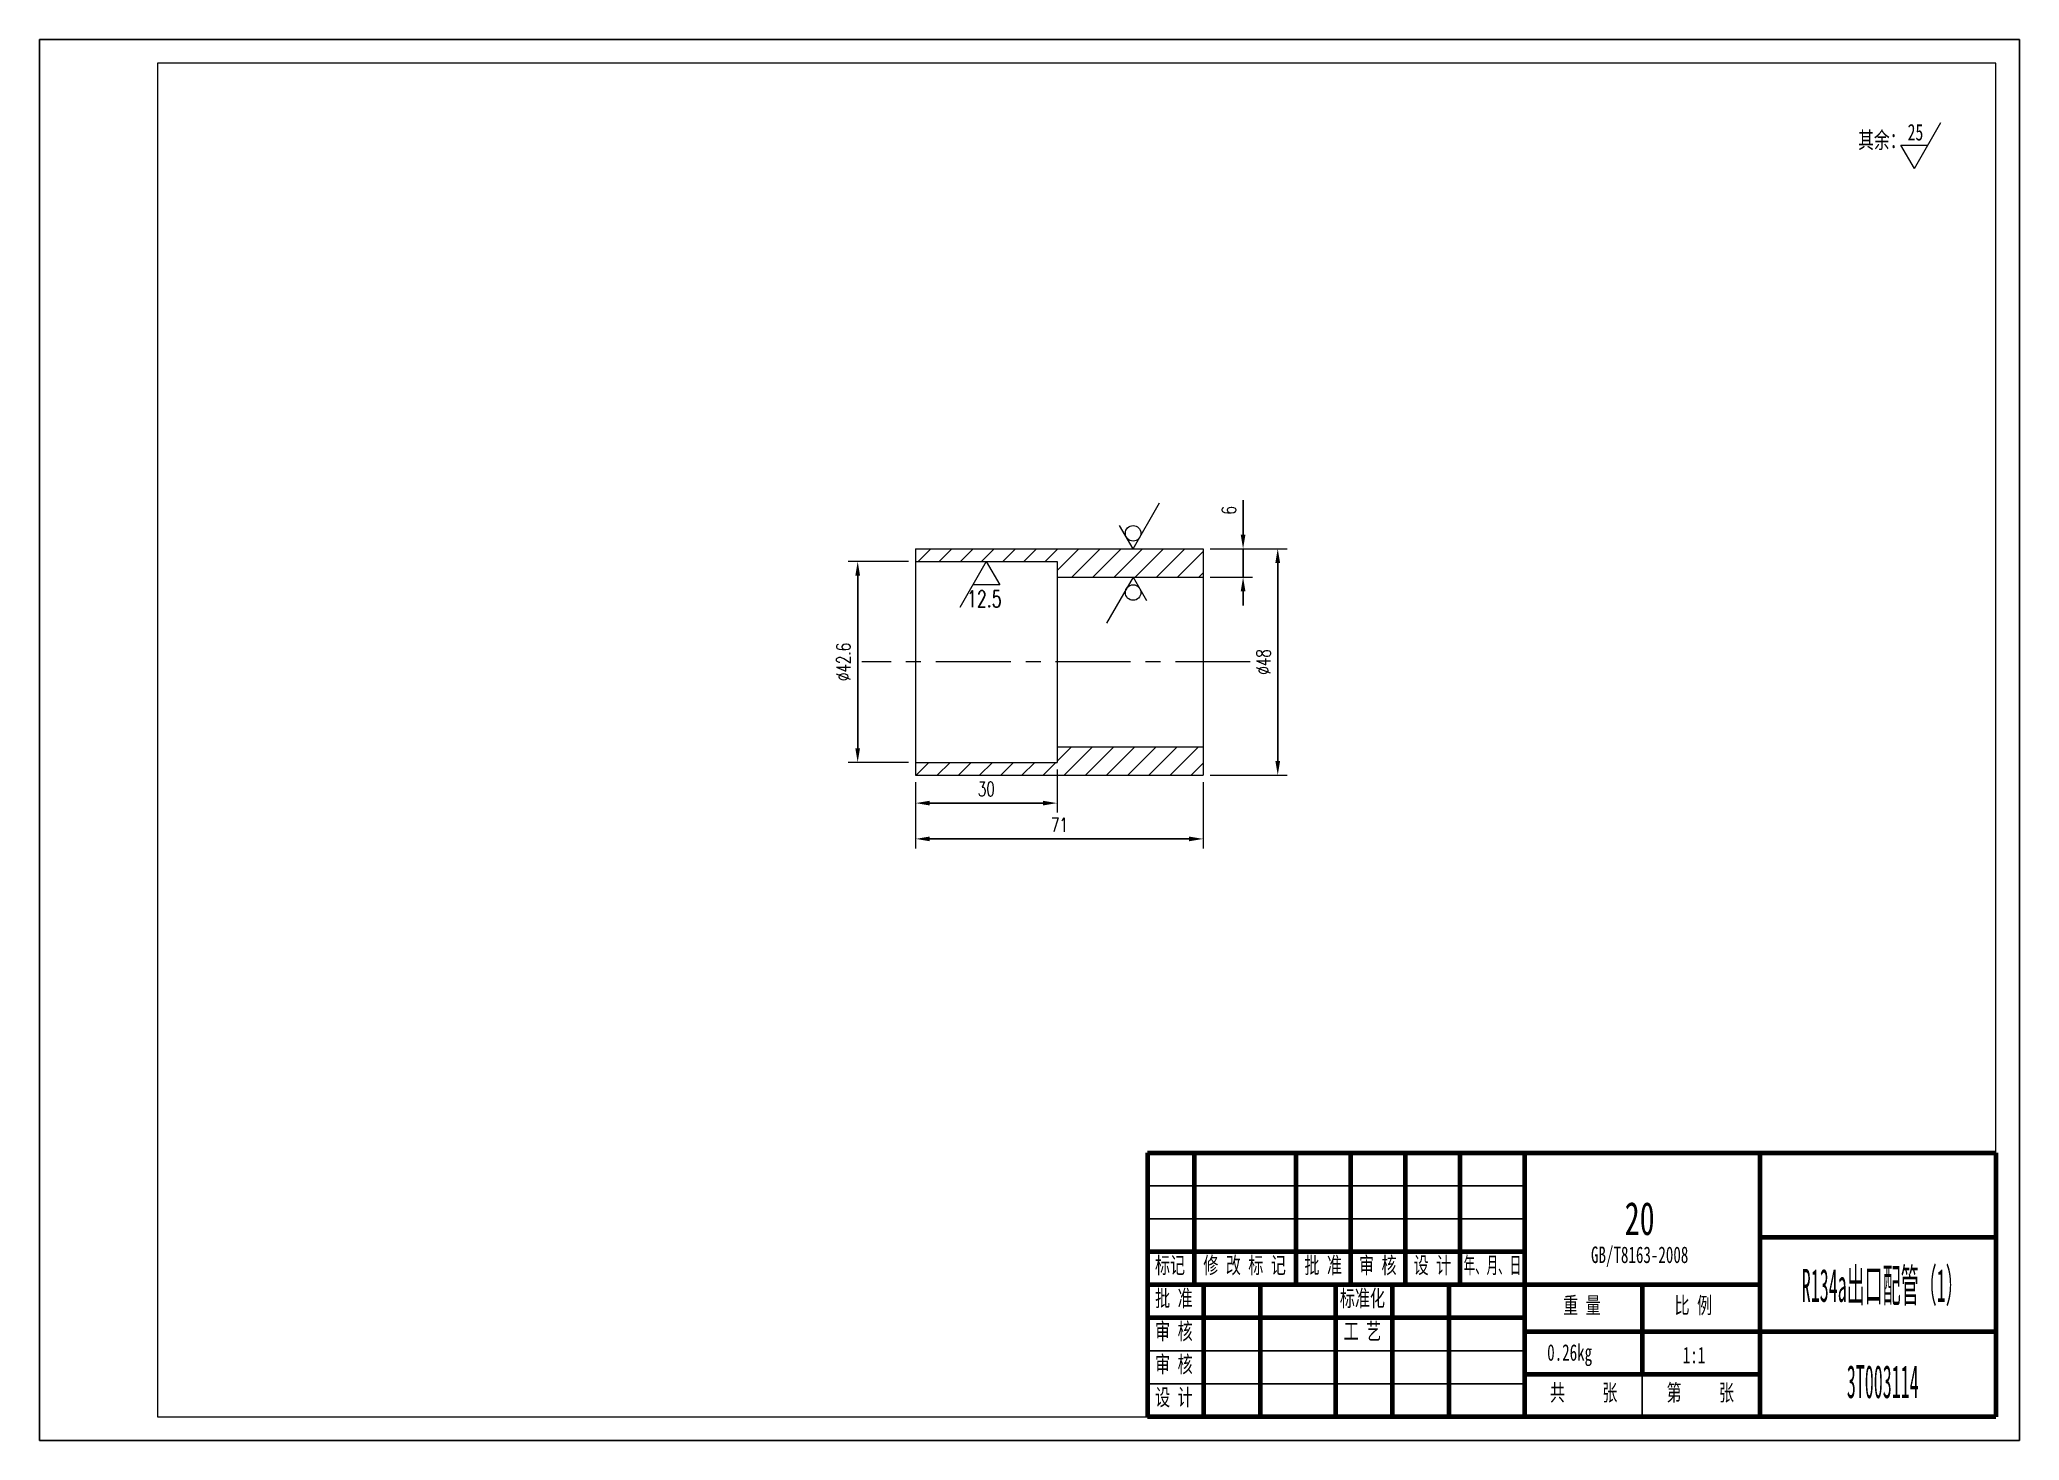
# Model space of a CAD drawing. Header units: millimetres. Extents: x 0 to 420, y 0 to 297.
import ezdxf

# ---------------------------------------------------------------- set-up
doc = ezdxf.new("R2010")
doc.units = ezdxf.units.MM
for name, pattern in [('CENTER', [50.8, 31.75, -6.35, 6.35, -6.35]), ('EB_DASH', [6, 3, -3]), ('EB_DASHDOT', [39, 30, -3, 3, -3])]:
    doc.linetypes.add(name, pattern=pattern)
for name, color, linetype, lineweight in [('中心线', 1, 'CENTER', 9), ('尺寸线', 4, 'Continuous', 9), ('标注线', 4, 'Continuous', 5), ('点划线', 1, 'EB_DASHDOT', 5), ('粗线', 7, 'Continuous', 15), ('虚线', 2, 'EB_DASH', 5)]:
    doc.layers.add(name, color=color, linetype=linetype, lineweight=lineweight)
doc.layers.add('边框', color=7, linetype='Continuous', lineweight=18, plot=False)
doc.styles.get("Standard").update_dxf_attribs({"font": 'romans.shx', "width": 0.7})
doc.styles.add('TextStyle1', font='', dxfattribs={"width": 0.510669})
doc.styles.add('UserTxtStyle4', font='', dxfattribs={"width": 0.667})
doc.styles.add('机械', font='', dxfattribs={"width": 0.4})
doc.styles.add('标准', font='', dxfattribs={"width": 0.667})
doc.styles.get('TextStyle1').set_extended_font_data('宋体')
doc.styles.get('UserTxtStyle4').set_extended_font_data('宋体')
doc.styles.get('机械').set_extended_font_data('宋体')
doc.styles.get('标准').set_extended_font_data('宋体')
doc.dimstyles.new('标准', dxfattribs={"dimtxt": 3, "dimasz": 3, "dimexe": 2, "dimexo": 1.5, "dimgap": 1.5, "dimtad": 1, "dimdec": 1, "dimzin": 12, "dimdsep": 46, "dimtxsty": 'Standard', "dimcen": 0, "dimdle": 6, "dimclrd": 256, "dimclre": 256, "dimclrt": 256, "dimadec": 1, "dimazin": 3, "dimtfac": 1, "dimtdec": 1, "dimtmove": 0, "dimatfit": 0, "dimfxl": 0, "dimtolj": 1, "dimarcsym": 0})

# ---------------------------------------------------------------- blocks, each defined once
blk = doc.blocks.new('*X41')
at = {"layer": '尺寸线', "linetype": 'ByBlock'}
for points in [[(173.55, 186.35), (173.05, 183.35), (174.05, 183.35)], [(173.55, 143.75), (173.05, 146.75), (174.05, 146.75)]]:
    blk.add_hatch(color=256, dxfattribs=at).paths.add_polyline_path(points, flags=0)
for p, q in [((184.34, 186.35), (171.55, 186.35)), ((184.34, 143.75), (171.55, 143.75))]:
    blk.add_line(p, q, dxfattribs=at)
at = {"layer": '尺寸线', "linetype": 'ByBlock', "lineweight": -2}
blk.add_line((173.55, 183.35), (173.55, 146.75), dxfattribs=at)
at = {"layer": '尺寸线', "linetype": 'ByBlock', "insert": (170.55, 165.05), "char_height": 3, "width": 13.2, "attachment_point": 5, "rotation": 90}
blk.add_mtext('%%C42.6', dxfattribs=at)
blk = doc.blocks.new('*X42')
at = {"layer": '尺寸线', "linetype": 'ByBlock'}
for points in [[(262.66, 189.05), (262.16, 186.05), (263.16, 186.05)], [(262.66, 141.05), (262.16, 144.05), (263.16, 144.05)]]:
    blk.add_hatch(color=256, dxfattribs=at).paths.add_polyline_path(points, flags=0)
for p, q in [((248.34, 189.05), (264.66, 189.05)), ((248.34, 141.05), (264.66, 141.05))]:
    blk.add_line(p, q, dxfattribs=at)
at = {"layer": '尺寸线', "linetype": 'ByBlock', "lineweight": -2}
blk.add_line((262.66, 186.05), (262.66, 144.05), dxfattribs=at)
at = {"layer": '尺寸线', "linetype": 'ByBlock', "insert": (259.66, 165.05), "char_height": 3, "width": 9.3, "attachment_point": 5, "rotation": 90}
blk.add_mtext('%%C48', dxfattribs=at)
blk = doc.blocks.new('*X43')
at = {"layer": '尺寸线', "linetype": 'ByBlock'}
for points in [[(255.31, 189.05), (255.81, 192.05), (254.81, 192.05)], [(255.31, 183.05), (255.81, 180.05), (254.81, 180.05)]]:
    blk.add_hatch(color=256, dxfattribs=at).paths.add_polyline_path(points, flags=0)
at = {"layer": '尺寸线', "linetype": 'ByBlock', "lineweight": -2}
for p, q in [((255.31, 199.35), (255.31, 192.05)), ((255.31, 183.05), (255.31, 189.05)), ((246.84, 183.05), (246.84, 183.05)), ((255.31, 180.05), (255.31, 177.05))]:
    blk.add_line(p, q, dxfattribs=at)
at = {"layer": '尺寸线', "linetype": 'ByBlock'}
for p, q in [((248.34, 189.05), (257.31, 189.05)), ((248.34, 183.05), (257.31, 183.05))]:
    blk.add_line(p, q, dxfattribs=at)
at = {"layer": '尺寸线', "linetype": 'ByBlock', "insert": (252.31, 197.2), "char_height": 3, "width": 6, "attachment_point": 5, "rotation": 90}
blk.add_mtext('6', dxfattribs=at)
blk = doc.blocks.new('*X44')
at = {"layer": '尺寸线', "linetype": 'ByBlock'}
for points in [[(185.84, 127.53), (188.84, 128.03), (188.84, 127.03)], [(246.84, 127.53), (243.84, 128.03), (243.84, 127.03)]]:
    blk.add_hatch(color=256, dxfattribs=at).paths.add_polyline_path(points, flags=0)
for p, q in [((185.84, 139.55), (185.84, 125.53)), ((246.84, 139.55), (246.84, 125.53))]:
    blk.add_line(p, q, dxfattribs=at)
at = {"layer": '尺寸线', "linetype": 'ByBlock', "lineweight": -2}
blk.add_line((243.84, 127.53), (188.84, 127.53), dxfattribs=at)
at = {"layer": '尺寸线', "linetype": 'ByBlock', "insert": (216.34, 130.53), "char_height": 3, "width": 4.2, "attachment_point": 5}
blk.add_mtext('71', dxfattribs=at)
blk = doc.blocks.new('*X45')
at = {"layer": '尺寸线', "linetype": 'ByBlock'}
for points in [[(185.84, 135.12), (188.84, 134.62), (188.84, 135.62)], [(215.84, 135.12), (212.84, 134.62), (212.84, 135.62)]]:
    blk.add_hatch(color=256, dxfattribs=at).paths.add_polyline_path(points, flags=0)
for p, q in [((185.84, 139.55), (185.84, 133.12)), ((215.84, 142.25), (215.84, 133.12))]:
    blk.add_line(p, q, dxfattribs=at)
at = {"layer": '尺寸线', "linetype": 'ByBlock', "lineweight": -2}
blk.add_line((188.84, 135.12), (212.84, 135.12), dxfattribs=at)
at = {"layer": '尺寸线', "linetype": 'ByBlock', "insert": (200.84, 138.12), "char_height": 3, "width": 4.8, "attachment_point": 5}
blk.add_mtext('30', dxfattribs=at)

msp = doc.modelspace()

# ---------------------------------------------------------------- hatches: boundary and pattern name
at = {"layer": '尺寸线'}
h = msp.add_hatch(dxfattribs=at)
h.set_pattern_fill('ANSI31', color=256, style=0, pattern_type=0)
h.paths.add_polyline_path([(246.84, 183.05), (246.84, 189.05), (185.84, 189.05), (185.84, 186.35), (215.84, 186.35), (215.84, 183.05)], flags=0)
h.paths.add_polyline_path([(246.84, 141.05), (246.84, 147.05), (215.84, 147.05), (215.84, 143.75), (185.84, 143.75), (185.84, 141.05)], flags=0)

# ---------------------------------------------------------------- linework, layer by layer
at = {"layer": '中心线', "ltscale": 0.5}
msp.add_line((256.82, 165.05), (174.46, 165.05), dxfattribs=at)
at = {"layer": '尺寸线'}
msp.add_line((203.7, 181.39), (197.97, 181.39), dxfattribs=at)
for centre in [(231.98, 192.33), (231.98, 179.76)]:
    msp.add_circle(centre, 1.64, dxfattribs=at)
at = {"layer": '标注线'}
for p, q in [((397.72, 269.64), (403.36, 279.4)), ((394.86, 274.59), (400.58, 274.59)), ((397.72, 269.64), (394.86, 274.59)), ((231.98, 189.05), (237.61, 198.81)), ((231.98, 189.05), (229.12, 194)), ((200.84, 186.35), (195.2, 176.58)), ((200.84, 186.35), (203.7, 181.39)), ((231.98, 183.05), (226.34, 173.28)), ((231.98, 183.05), (234.84, 178.09))]:
    msp.add_line(p, q, dxfattribs=at)
at = {"layer": '点划线', "linetype": 'Continuous', "lineweight": 25}
for p, q in [((315, 54), (235, 54)), ((315, 47), (235, 47)), ((315, 19), (235, 19)), ((315, 12), (235, 12))]:
    msp.add_line(p, q, dxfattribs=at)
at = {"layer": '粗线'}
for p, q in [((415, 292), (25, 292)), ((25, 292), (25, 5)), ((415, 5), (415, 292)), ((185.84, 189.05), (246.84, 189.05)), ((185.84, 189.05), (185.84, 141.05)), ((246.84, 189.05), (246.84, 141.05)), ((185.84, 186.35), (215.84, 186.35)), ((215.84, 186.35), (215.84, 143.75)), ((215.84, 183.05), (246.84, 183.05)), ((215.84, 147.05), (246.84, 147.05)), ((185.84, 143.75), (215.84, 143.75)), ((185.84, 141.05), (246.84, 141.05)), ((25, 5), (415, 5))]:
    msp.add_line(p, q, dxfattribs=at)
at = {"layer": '粗线', "linetype": 'Continuous', "lineweight": 70}
for p, q in [((235, 61), (415, 61)), ((235, 61), (235, 5)), ((245, 33), (245, 61)), ((266.58, 33), (266.58, 61)), ((278.17, 33), (278.17, 61)), ((289.75, 33), (289.75, 61)), ((301.33, 33), (301.33, 61)), ((315, 61), (315, 5)), ((365, 5), (365, 61)), ((415, 61), (415, 5)), ((415, 43), (365, 43)), ((315, 40), (235, 40)), ((365, 33), (235, 33)), ((247, 5), (247, 33)), ((259, 5), (259, 33)), ((275, 5), (275, 33)), ((287, 5), (287, 33)), ((299, 5), (299, 33)), ((340, 33), (340, 14)), ((315, 26), (235, 26)), ((365, 23), (315, 23)), ((415, 23), (365, 23)), ((365, 14), (315, 14)), ((415, 5), (235, 5))]:
    msp.add_line(p, q, dxfattribs=at)
at = {"layer": '虚线', "linetype": 'Continuous', "lineweight": 25}
msp.add_line((340, 14), (340, 5), dxfattribs=at)
at = {"layer": '边框', "linetype": 'Continuous', "lineweight": 25}
for p, q in [((0, 0), (0, 297)), ((0, 297), (420, 297)), ((420, 297), (420, 0)), ((420, 0), (0, 0))]:
    msp.add_line(p, q, dxfattribs=at)

# ---------------------------------------------------------------- texts
at = {"layer": '标注线', "char_height": 3.5, "attachment_point": 1}
for s, insert, width in [('其余：', (385.8, 277.45), 39.1474), ('{\\fSimSun|b0|i0|c119|p8;25}', (396.28, 279.12), 5.3193), ('12.5', (196.74, 180.17), 5.3193)]:
    msp.add_mtext(s, dxfattribs=dict(at, insert=insert, width=width))
at = {"layer": '标注线', "attachment_point": 5}
for s, insert, char_height, width, style in [('20', (339.44, 46.99), 7, 11.9319, '标准'), ('GB/T8163-2008', (339.44, 38.93), 3.5, 42.5917, '标准'), ('R134a出口配管（1）', (391.01, 32.41), 7, 41.9378, '机械'), ('0.26kg', (324.59, 18.06), 3.5, 19.4023, '标准'), ('1:1', (350.97, 18.06), 3.5, 8.5339, '标准'), ('3T003114', (391.01, 12.41), 7, 55.5718, '机械')]:
    msp.add_mtext(s, dxfattribs=dict(at, insert=insert, char_height=char_height, width=width, style=style))
at = {"layer": '粗线', "char_height": 3.5, "attachment_point": 1}
for s, insert, width, style in [('标记', (236.63, 38.9), 12.6841, 'UserTxtStyle4'), ('修 改 标 记', (246.88, 38.9), 35.9513, 'UserTxtStyle4'), ('批 准', (268.33, 38.9), 16.0562, 'UserTxtStyle4'), ('审 核', (279.91, 38.9), 15.7449, 'UserTxtStyle4'), ('设 计', (291.49, 38.9), 15.9524, 'UserTxtStyle4'), ('年、月、日', (302.1, 38.9), 24.288, 'TextStyle1'), ('批 准', (236.65, 31.9), 16.0562, 'UserTxtStyle4'), ('标准化', (275.85, 31.9), 19.3504, 'UserTxtStyle4'), ('重 量', (323.21, 30.4), 16.0562, 'UserTxtStyle4'), ('比 例', (346.84, 30.4), 15.0705, 'UserTxtStyle4'), ('审 核', (236.65, 24.9), 15.7449, 'UserTxtStyle4'), ('工 艺', (276.65, 24.9), 15.8487, 'UserTxtStyle4'), ('审 核', (236.65, 17.9), 15.7449, 'UserTxtStyle4'), ('设 计', (236.65, 10.9), 15.9524, 'UserTxtStyle4'), ('共     张', (320.41, 11.9), 29.3628, 'UserTxtStyle4'), ('第     张', (345.15, 11.9), 29.3369, 'UserTxtStyle4')]:
    msp.add_mtext(s, dxfattribs=dict(at, insert=insert, width=width, style=style))

# ---------------------------------------------------------------- dimensions: what is measured, and where the dimension line sits
at = {"layer": '尺寸线'}
dim = msp.add_linear_dim(base=(255.31, 189.05), p1=(246.84, 183.05), p2=(246.84, 189.05), angle=90, dimstyle='标准', override={"dimsah": 1, "dimtzin": 0}, dxfattribs=at)
dim.commit()
dim.dimension.update_dxf_attribs({"geometry": '*X43', "text_midpoint": (252.31, 197.2)})
for base, p1, p2, picture, middle in [((262.66, 141.05), (246.84, 189.05), (246.84, 141.05), '*X42', (259.66, 165.05)), ((173.55, 143.75), (185.84, 186.35), (185.84, 143.75), '*X41', (170.55, 165.05))]:
    dim = msp.add_linear_dim(base=base, p1=p1, p2=p2, angle=90, text='%%C<>', dimstyle='标准', override={"dimsah": 1, "dimtzin": 0}, dxfattribs=at)
    dim.commit()
    dim.dimension.update_dxf_attribs({"geometry": picture, "text_midpoint": middle})
dim = msp.add_linear_dim(base=(215.84, 135.12), p1=(185.84, 141.05), p2=(215.84, 143.75), dimstyle='标准', override={"dimsah": 1, "dimtzin": 0}, dxfattribs=at)
dim.commit()
dim.dimension.update_dxf_attribs({"geometry": '*X45', "text_midpoint": (200.84, 138.12)})
dim = msp.add_linear_dim(base=(185.84, 127.53), p1=(246.84, 141.05), p2=(185.84, 141.05), text='71', dimstyle='标准', override={"dimsah": 1, "dimtzin": 0}, dxfattribs=at)
dim.commit()
dim.dimension.update_dxf_attribs({"geometry": '*X44', "text_midpoint": (216.34, 130.53)})

doc.saveas('drawing.dxf')
